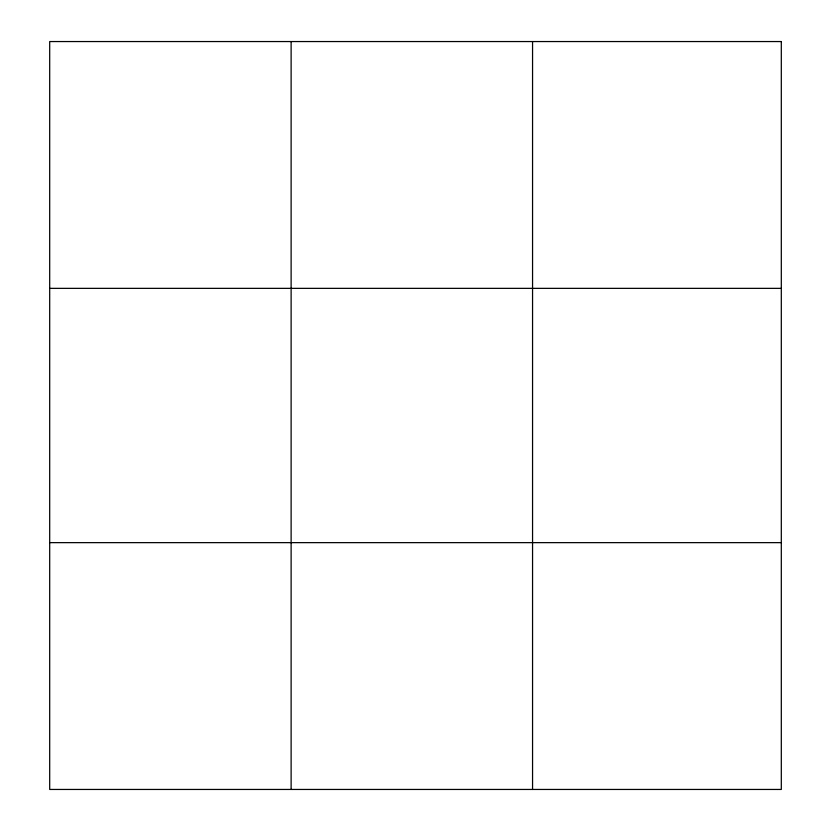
<?xml version="1.0" encoding="UTF-8"?>
<svg xmlns="http://www.w3.org/2000/svg" width="831" height="831" viewBox="0 0 831 831"><rect width="100%" height="100%" fill="white"/><g stroke="black" fill="none" stroke-linecap="round" stroke-linejoin="round"><path stroke-width="1.25" d="M291.12 789.45L291.12 41.55M532.557 789.45L532.557 41.55M49.694 288.357L781.306 288.357M49.694 542.643L781.306 542.643M781.306 41.55L781.306 789.45L49.694 789.45L49.694 41.55L781.306 41.55"/></g></svg>
